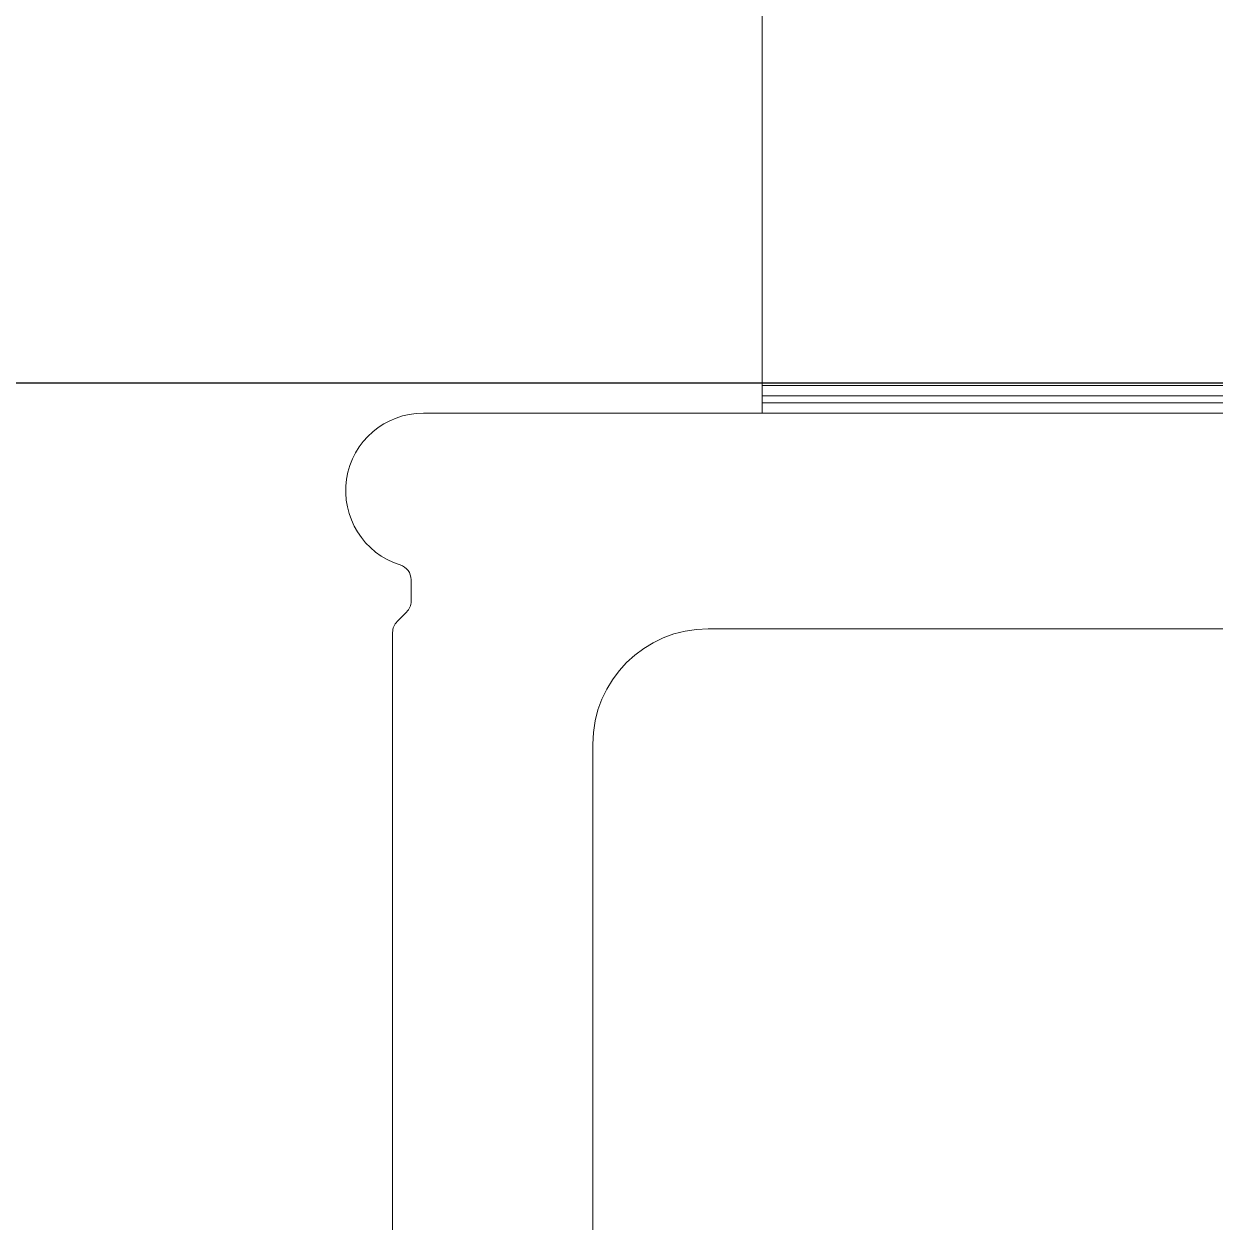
# Model space of a CAD drawing. Header units: feet. Extents: x 873 to 1463, y 2730 to 2935.
# Drawn here: x 1292.28 to 1298.83, y 2839.22 to 2845.8 of the extents above; entities that cross this region are included whole.
import ezdxf

# ---------------------------------------------------------------- set-up
doc = ezdxf.new("R2010")
doc.units = ezdxf.units.FT
doc.header["$MEASUREMENT"] = 0
doc.linetypes.add('HIDDEN', pattern=[0.375, 0.25, -0.125])

msp = doc.modelspace()

# ---------------------------------------------------------------- linework, layer by layer
at = {"color": 7, "linetype": 'Continuous', "lineweight": 15}
for p, q in [((1296.3369, 2846.5101), (1296.3369, 2845.6687)), ((1296.3369, 2845.6062), (1296.3369, 2845.6687)), ((1296.3369, 2845.3522), (1296.3369, 2845.6062)), ((1296.3369, 2845.3522), (1296.3369, 2845.2617)), ((1296.3369, 2845.0085), (1296.3369, 2845.2617)), ((1296.3369, 2845.0085), (1296.3369, 2843.8304)), ((1296.3369, 2843.8304), (1310.0964, 2843.8304)), ((1296.3369, 2843.8166), (1296.3369, 2843.8304)), ((1310.0964, 2843.8166), (1296.3369, 2843.8166)), ((1296.3369, 2843.76), (1296.3369, 2843.8166)), ((1310.0964, 2843.76), (1296.3369, 2843.76)), ((1296.3369, 2843.76), (1296.3369, 2843.7211)), ((1294.474, 2843.6645), (1311.9592, 2843.6645)), ((1296.3369, 2843.7211), (1310.0964, 2843.7211)), ((1296.3369, 2843.6645), (1296.3369, 2843.7211)), ((1294.4063, 2842.6305), (1294.4063, 2842.7487)), ((1294.3295, 2842.5186), (1294.3815, 2842.5706)), ((1310.3927, 2842.4791), (1296.0405, 2842.4791)), ((1294.3047, 2838.7186), (1294.3047, 2842.4588)), ((1295.4054, 2841.844), (1295.4054, 2832.3859))]:
    msp.add_line(p, q, dxfattribs=at)
at = {"color": 6}
msp.add_line((1194.7133, 2843.8304), (1411.7199, 2843.8304), dxfattribs=at)
at = {"color": 7, "linetype": 'HIDDEN', "lineweight": 0}
for p, q in [((1296.3369, 2843.76), (1310.0964, 2843.76)), ((1310.0964, 2843.7211), (1296.3369, 2843.7211))]:
    msp.add_line(p, q, dxfattribs=at)
at = {"color": 7, "linetype": 'Continuous', "lineweight": 15}
for centre, radius, start, end in [((1294.474, 2843.2374), 0.4272, 90, 252.67619), ((1294.3216, 2842.7487), 0.0847, 0, 72.67619), ((1294.3216, 2842.6305), 0.0847, 315, 0), ((1294.3894, 2842.4588), 0.0847, 135, 180), ((1296.0405, 2841.844), 0.6351, 90, 180)]:
    msp.add_arc(centre, radius, start, end, dxfattribs=at)

doc.saveas('drawing.dxf')
